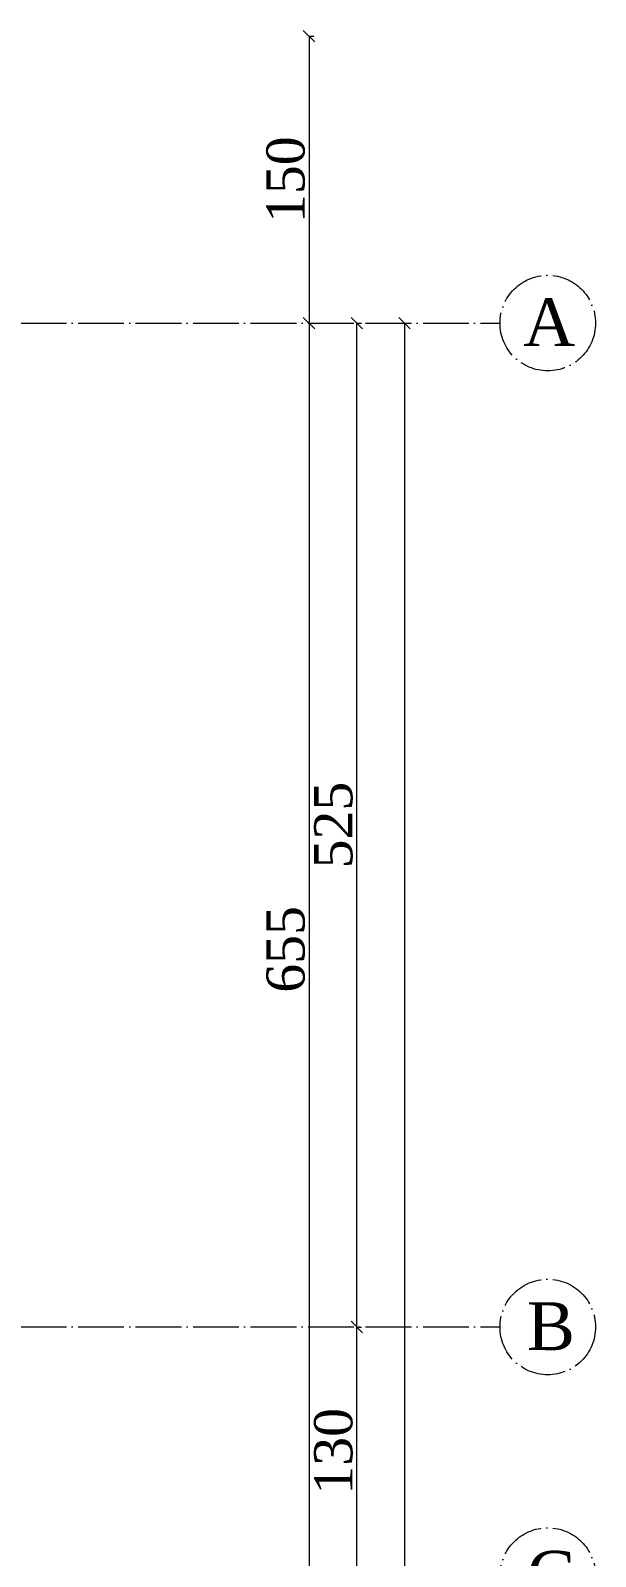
# Model space of a CAD drawing. Header units: metres. Extents: x -5196 to 34307, y 7076 to 19260.
# Drawn here: x 14776 to 15072, y 10726 to 11524 of the extents above; entities that cross this region are included whole.
import ezdxf

# ---------------------------------------------------------------- set-up
doc = ezdxf.new("R2010")
doc.units = ezdxf.units.M
doc.linetypes.add('ACAD_ISO04W100', pattern=[30, 24, -3, 0, -3])
doc.layers.add('YLZ-AKS', color=7, linetype='ACAD_ISO04W100', lineweight=5, true_color=0x2e2f36)
doc.layers.add('YLZ-TEFRİŞ', color=191, linetype='Continuous', lineweight=20)
doc.layers.add('YLZ-ÖLÇÜ', color=251, linetype='Continuous', lineweight=5)
doc.layers.add('YLZ-YAZI', color=113, linetype='Continuous')
doc.styles.add('ARIAL', font='times.ttf')
doc.dimstyles.new('YLZ - Dış Ölçü', dxfattribs={"dimscale": 2, "dimtxt": 10, "dimasz": 3, "dimexe": 1.25, "dimexo": 1, "dimgap": 1, "dimtad": 1, "dimdec": 1, "dimrnd": 0.5, "dimtxsty": 'ARIAL', "dimblk": 'OBLIQUE', "dimcen": 1, "dimclrd": 250, "dimclre": 250, "dimclrt": 150, "dimadec": 0, "dimazin": 0, "dimtfac": 1, "dimtdec": 1, "dimtmove": 1, "dimatfit": 3, "dimldrblk": 'OBLIQUE', "dimfxl": 0, "dimarcsym": 0})

# ---------------------------------------------------------------- blocks, each defined once
blk = doc.blocks.new('_Oblique')
at = {"color": 0, "linetype": 'ByBlock', "lineweight": -2}
blk.add_line((-0.5, -0.5), (0.5, 0.5), dxfattribs=at)
blk = doc.blocks.new('*D6095')
at = {"layer": 'Defpoints', "color": 0, "transparency": 16777216}
for p in [(483345.03, 4516810.65), (483345.03, 4515265.65), (483345.03, 4515265.65)]:
    blk.add_point(p, dxfattribs=at)
at = {"layer": 'YLZ-ÖLÇÜ', "color": 250, "lineweight": -2, "transparency": 16777216}
for p, q in [((483345.03, 4516810.65), (483347.53, 4516810.65)), ((483345.03, 4516810.65), (483345.03, 4515265.65)), ((483345.03, 4515265.65), (483347.53, 4515265.65))]:
    blk.add_line(p, q, dxfattribs=at)
at = {"layer": 'YLZ-ÖLÇÜ', "color": 250, "lineweight": -2, "transparency": 16777216, "xscale": 6, "yscale": 6, "zscale": 6}
for p, rotation in [((483345.03, 4516810.65), 90), ((483345.03, 4515265.65), 270)]:
    blk.add_blockref('_Oblique', p, dxfattribs=dict(at, rotation=rotation))
at = {"layer": 'YLZ-ÖLÇÜ', "color": 150, "transparency": 16777216, "insert": (483332.86, 4516038.15), "char_height": 20, "attachment_point": 5, "rotation": 90, "style": 'ARIAL'}
blk.add_mtext('1545', dxfattribs=at)
blk = doc.blocks.new('*D6098')
at = {"layer": 'Defpoints', "color": 0, "transparency": 16777216}
for p in [(483320.03, 4516285.65), (483320.03, 4516285.65), (483320.03, 4516155.65)]:
    blk.add_point(p, dxfattribs=at)
at = {"layer": 'YLZ-ÖLÇÜ', "color": 250, "lineweight": -2, "transparency": 16777216}
for p, q in [((483320.03, 4516285.65), (483322.53, 4516285.65)), ((483320.03, 4516155.65), (483320.03, 4516285.65)), ((483320.03, 4516155.65), (483322.53, 4516155.65))]:
    blk.add_line(p, q, dxfattribs=at)
at = {"layer": 'YLZ-ÖLÇÜ', "color": 250, "lineweight": -2, "transparency": 16777216, "xscale": 6, "yscale": 6, "zscale": 6}
for p, rotation in [((483320.03, 4516285.65), 90), ((483320.03, 4516155.65), 270)]:
    blk.add_blockref('_Oblique', p, dxfattribs=dict(at, rotation=rotation))
at = {"layer": 'YLZ-ÖLÇÜ', "color": 150, "transparency": 16777216, "insert": (483307.86, 4516220.65), "char_height": 20, "attachment_point": 5, "rotation": 90, "style": 'ARIAL'}
blk.add_mtext('130', dxfattribs=at)
blk = doc.blocks.new('*D6099')
at = {"layer": 'Defpoints', "color": 0, "transparency": 16777216}
for p in [(483320.03, 4516810.65), (483320.03, 4516810.65), (483320.03, 4516285.65)]:
    blk.add_point(p, dxfattribs=at)
at = {"layer": 'YLZ-ÖLÇÜ', "color": 250, "lineweight": -2, "transparency": 16777216}
for p, q in [((483320.03, 4516810.65), (483322.53, 4516810.65)), ((483320.03, 4516285.65), (483320.03, 4516810.65)), ((483320.03, 4516285.65), (483322.53, 4516285.65))]:
    blk.add_line(p, q, dxfattribs=at)
at = {"layer": 'YLZ-ÖLÇÜ', "color": 250, "lineweight": -2, "transparency": 16777216, "xscale": 6, "yscale": 6, "zscale": 6}
for p, rotation in [((483320.03, 4516810.65), 90), ((483320.03, 4516285.65), 270)]:
    blk.add_blockref('_Oblique', p, dxfattribs=dict(at, rotation=rotation))
at = {"layer": 'YLZ-ÖLÇÜ', "color": 150, "transparency": 16777216, "insert": (483307.86, 4516548.15), "char_height": 20, "attachment_point": 5, "rotation": 90, "style": 'ARIAL'}
blk.add_mtext('525', dxfattribs=at)
blk = doc.blocks.new('*D6100')
at = {"layer": 'Defpoints', "color": 0, "transparency": 16777216}
for p in [(483295.03, 4516960.65), (483295.03, 4516810.65), (483295.03, 4516810.65)]:
    blk.add_point(p, dxfattribs=at)
at = {"layer": 'YLZ-ÖLÇÜ', "color": 250, "lineweight": -2, "transparency": 16777216}
for p, q in [((483295.03, 4516960.65), (483297.53, 4516960.65)), ((483295.03, 4516960.65), (483295.03, 4516810.65)), ((483295.03, 4516810.65), (483297.53, 4516810.65))]:
    blk.add_line(p, q, dxfattribs=at)
at = {"layer": 'YLZ-ÖLÇÜ', "color": 250, "lineweight": -2, "transparency": 16777216, "xscale": 6, "yscale": 6, "zscale": 6}
for p, rotation in [((483295.03, 4516960.65), 90), ((483295.03, 4516810.65), 270)]:
    blk.add_blockref('_Oblique', p, dxfattribs=dict(at, rotation=rotation))
at = {"layer": 'YLZ-ÖLÇÜ', "color": 150, "transparency": 16777216, "insert": (483282.86, 4516885.65), "char_height": 20, "attachment_point": 5, "rotation": 90, "style": 'ARIAL'}
blk.add_mtext('150', dxfattribs=at)
blk = doc.blocks.new('*D6101')
at = {"layer": 'Defpoints', "color": 0, "transparency": 16777216}
for p in [(483295.03, 4516810.65), (483295.03, 4516155.65), (483295.03, 4516155.65)]:
    blk.add_point(p, dxfattribs=at)
at = {"layer": 'YLZ-ÖLÇÜ', "color": 250, "lineweight": -2, "transparency": 16777216}
for p, q in [((483295.03, 4516810.65), (483297.53, 4516810.65)), ((483295.03, 4516810.65), (483295.03, 4516155.65)), ((483295.03, 4516155.65), (483297.53, 4516155.65))]:
    blk.add_line(p, q, dxfattribs=at)
at = {"layer": 'YLZ-ÖLÇÜ', "color": 250, "lineweight": -2, "transparency": 16777216, "xscale": 6, "yscale": 6, "zscale": 6}
for p, rotation in [((483295.03, 4516810.65), 90), ((483295.03, 4516155.65), 270)]:
    blk.add_blockref('_Oblique', p, dxfattribs=dict(at, rotation=rotation))
at = {"layer": 'YLZ-ÖLÇÜ', "color": 150, "transparency": 16777216, "insert": (483282.86, 4516483.15), "char_height": 20, "attachment_point": 5, "rotation": 90, "style": 'ARIAL'}
blk.add_mtext('655', dxfattribs=at)
blk = doc.blocks.new('Aks')
at = {"layer": 'YLZ-AKS'}
for p, q in [((478845.78, 4514194.56), (480300.78, 4514194.56)), ((478845.78, 4513669.56), (480300.78, 4513669.56))]:
    blk.add_line(p, q, dxfattribs=at)
for centre in [(480325.78, 4514194.56), (480325.78, 4513669.56), (480325.78, 4513539.56)]:
    blk.add_circle(centre, 25, dxfattribs=at)
at = {"layer": 'YLZ-YAZI', "char_height": 25, "attachment_point": 1, "style": 'ARIAL'}
for s, insert in [('\\pi2.78181;A', (480310.1, 4514207.5)), ('\\pi4.7645;B', (480310.1, 4513682.5)), ('\\pi4.75549;C', (480310.1, 4513552.5))]:
    blk.add_mtext_dynamic_manual_height_columns(s, width=31.5189, gutter_width=12.5, heights=[8.55], dxfattribs=dict(at, insert=insert))
blk = doc.blocks.new('ZK. Dış Ölçü')
at = {"layer": 'YLZ-ÖLÇÜ'}
for p1, p2, picture, middle in [((483295.03, 4516960.65), (483295.03, 4516810.65), '*D6100', (483282.86, 4516885.65)), ((483345.03, 4516810.65), (483345.03, 4515265.65), '*D6095', (483332.86, 4516038.15))]:
    dim = blk.add_aligned_dim(p1=p1, p2=p2, distance=0, dimstyle='YLZ - Dış Ölçü', dxfattribs=at)
    dim.commit()
    dim.dimension.update_dxf_attribs({"geometry": picture, "text_midpoint": middle})
for base, p1, p2, angle, picture, middle in [((483295.03, 4516155.65), (483295.03, 4516810.65), (483295.03, 4516155.65), 90, '*D6101', (483282.86, 4516483.15)), ((483320.03, 4516810.65), (483320.03, 4516285.65), (483320.03, 4516810.65), 270, '*D6099', (483307.86, 4516548.15)), ((483320.03, 4516285.65), (483320.03, 4516155.65), (483320.03, 4516285.65), 270, '*D6098', (483307.86, 4516220.65))]:
    dim = blk.add_linear_dim(base=base, p1=p1, p2=p2, angle=angle, dimstyle='YLZ - Dış Ölçü', dxfattribs=at)
    dim.commit()
    dim.dimension.update_dxf_attribs({"geometry": picture, "text_midpoint": middle})

msp = doc.modelspace()

# ---------------------------------------------------------------- block references
at = {"layer": 'YLZ-TEFRİŞ'}
msp.add_blockref('Aks', (-465278.68, -4502823.23), dxfattribs=at)
at = {"layer": 'YLZ-ÖLÇÜ'}
msp.add_blockref('ZK. Dış Ölçü', (-468372.93, -4505439.33), dxfattribs=at)

doc.saveas('drawing.dxf')
